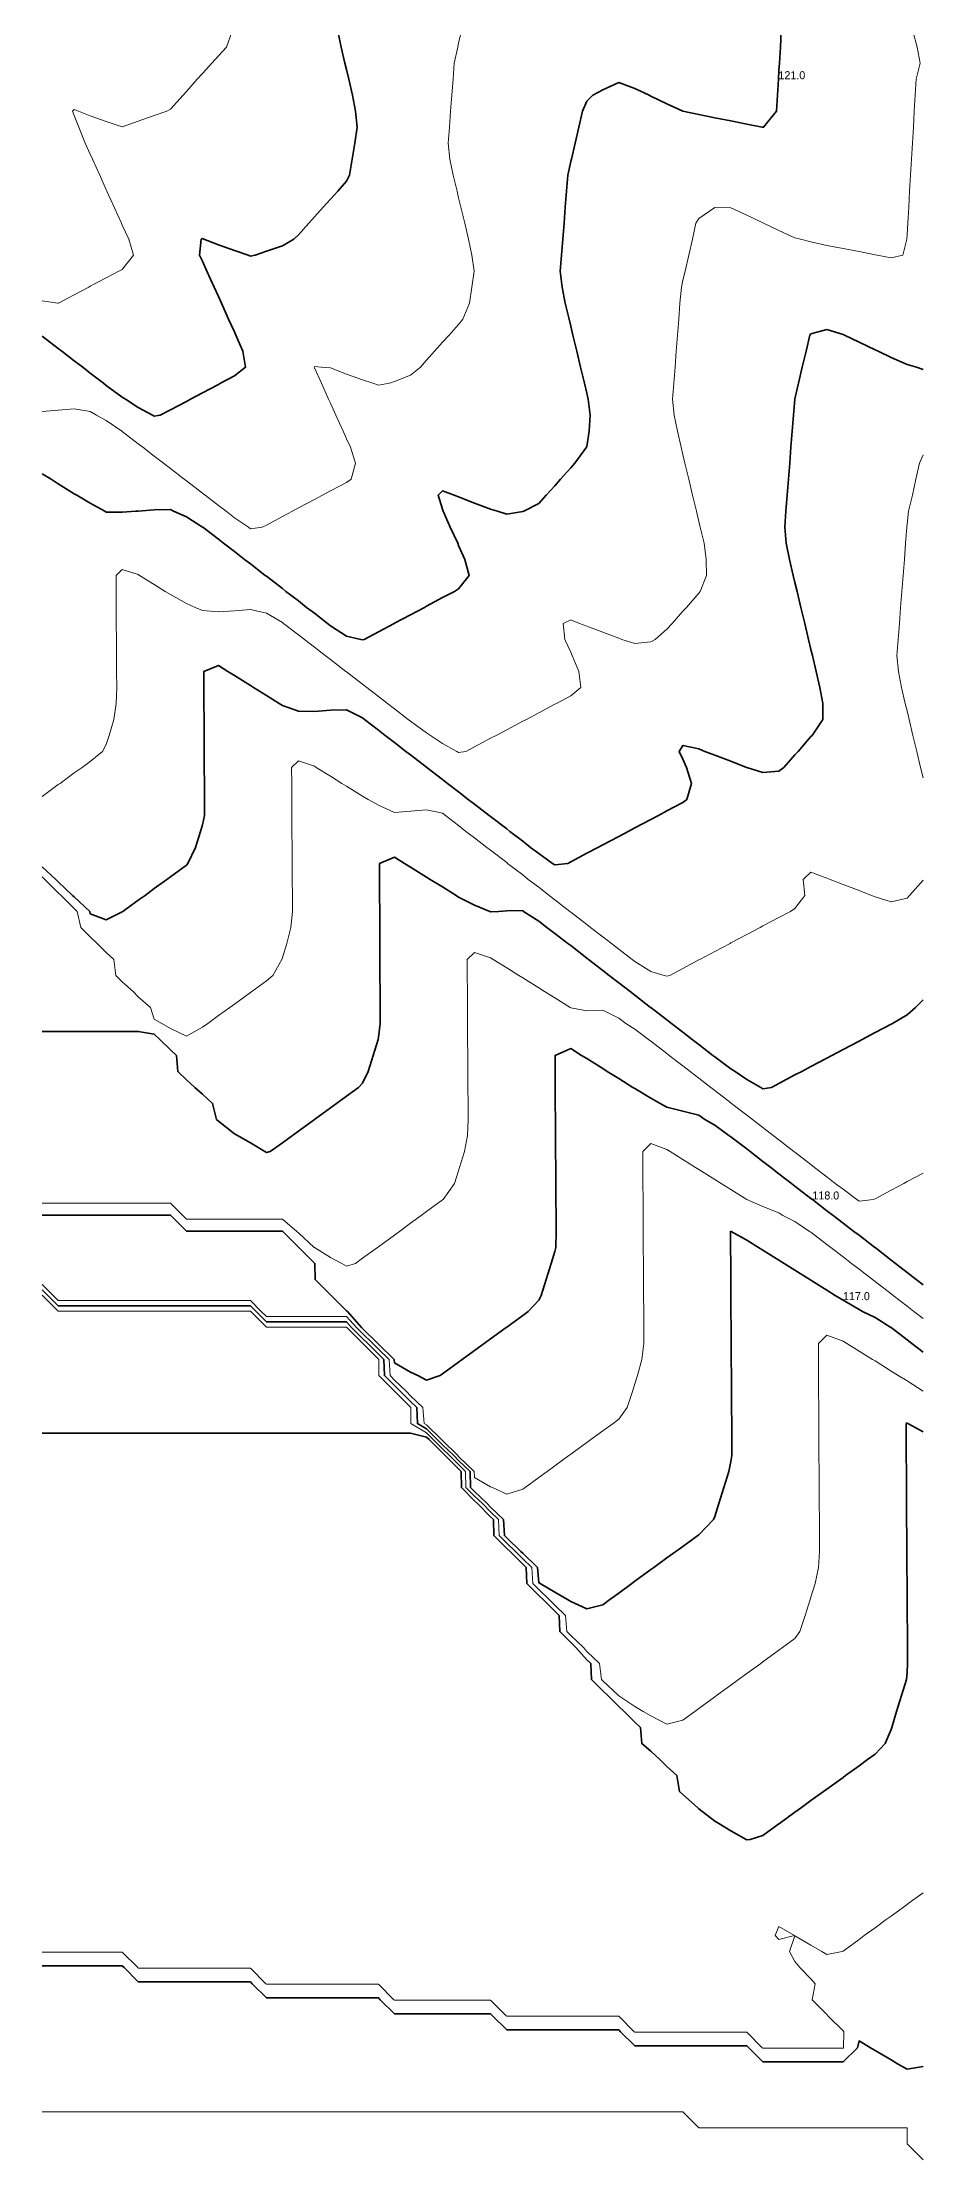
# Model space of a CAD drawing. Header units: metres. Extents: x 287882 to 288136, y 62808 to 63073.
# Drawn here: x 287968.6 to 288023.5, y 62810 to 62942.3 of the extents above; entities that cross this region are included whole.
import ezdxf

# ---------------------------------------------------------------- set-up
doc = ezdxf.new("R2010")
doc.units = ezdxf.units.M
for name, color, linetype in [('TOPO-CONT-PRIMARY', 2, 'Continuous'), ('TOPO-CONT-SECONDARY', 253, 'Continuous'), ('TOPO-CONT-TEXT', 3, 'Continuous')]:
    doc.layers.add(name, color=color, linetype=linetype)

msp = doc.modelspace()

# ---------------------------------------------------------------- linework, layer by layer
at = {"layer": 'TOPO-CONT-PRIMARY', "lineweight": 35}
for points, elevation in [([(287968.6, 62915.38), (287969.15, 62915.04), (287969.6, 62914.76), (287970.6, 62914.14), (287970.77, 62914.04), (287971.6, 62913.54), (287972.5, 62913.04), (287972.6, 62912.98), (287973.6, 62912.98), (287974.44, 62913.04), (287974.6, 62913.06), (287975.6, 62913.13), (287976.6, 62913.15), (287976.8, 62913.04), (287977.6, 62912.7), (287978.6, 62912.06), (287978.63, 62912.04), (287979.6, 62911.29), (287979.92, 62911.04), (287980.6, 62910.52), (287981.22, 62910.04), (287981.6, 62909.75), (287982.52, 62909.04), (287982.6, 62908.98), (287983.6, 62908.21), (287983.81, 62908.04), (287984.6, 62907.44), (287985.11, 62907.04), (287985.6, 62906.67), (287986.41, 62906.04), (287986.6, 62905.89), (287987.6, 62905.24), (287988.49, 62905.04), (287988.6, 62905.01), (287988.7, 62905.04), (287989.6, 62905.52), (287990.58, 62906.04), (287990.6, 62906.05), (287991.6, 62906.58), (287992.47, 62907.04), (287992.6, 62907.11), (287993.6, 62907.65), (287994.35, 62908.04), (287994.6, 62908.19), (287995.25, 62909.04), (287994.99, 62910.04), (287994.6, 62910.9), (287994.54, 62911.04), (287994.08, 62912.04), (287993.64, 62913.04), (287993.6, 62913.17), (287993.32, 62914.04), (287993.6, 62914.32), (287994.33, 62914.04), (287994.6, 62913.94), (287995.6, 62913.55), (287996.6, 62913.18), (287997.02, 62913.04), (287997.6, 62912.86), (287998.6, 62913.02), (287998.68, 62913.04), (287999.6, 62913.52), (288000.07, 62914.04), (288000.6, 62914.64), (288000.96, 62915.04), (288001.6, 62915.76), (288001.86, 62916.04), (288002.59, 62917.04), (288002.6, 62917.1), (288002.75, 62918.04), (288002.81, 62919.04), (288002.69, 62920.04), (288002.6, 62920.42), (288002.45, 62921.04), (288002.21, 62922.04), (288001.97, 62923.04), (288001.74, 62924.04), (288001.6, 62924.61), (288001.5, 62925.04), (288001.26, 62926.04), (288001.06, 62927.04), (288000.94, 62928.04), (288001.02, 62929.04), (288001.1, 62930.04), (288001.18, 62931.04), (288001.25, 62932.04), (288001.33, 62933.04), (288001.42, 62934.04), (288001.6, 62934.9), (288001.64, 62935.04), (288001.87, 62936.04), (288002.11, 62937.04), (288002.33, 62938.04), (288002.6, 62938.66), (288002.98, 62939.04), (288003.6, 62939.38), (288004.6, 62939.83), (288005.6, 62939.47), (288006.49, 62939.04), (288006.6, 62938.99), (288007.6, 62938.51), (288008.59, 62938.04), (288008.6, 62938.04), (288009.6, 62937.83), (288010.6, 62937.63), (288011.6, 62937.43), (288012.6, 62937.23), (288013.56, 62937.04), (288013.6, 62937.04), (288013.64, 62937.04), (288014.44, 62938.04), (288014.51, 62939.04), (288014.57, 62940.04), (288014.6, 62940.59), (288014.63, 62941.04), (288014.69, 62942.04), (288014.74, 62943.04)], 121), ([(287968.6, 62923.99), (287969.6, 62923.22), (287969.83, 62923.04), (287970.6, 62922.45), (287971.13, 62922.04), (287971.6, 62921.68), (287972.42, 62921.04), (287972.6, 62920.91), (287973.6, 62920.17), (287973.81, 62920.04), (287974.6, 62919.52), (287975.49, 62919.04), (287975.6, 62918.98), (287975.97, 62919.04), (287976.6, 62919.38), (287977.6, 62919.91), (287977.86, 62920.04), (287978.6, 62920.44), (287979.6, 62920.97), (287979.74, 62921.04), (287980.6, 62921.5), (287981.3, 62922.04), (287981.12, 62923.04), (287980.69, 62924.04), (287980.6, 62924.25), (287980.24, 62925.04), (287979.79, 62926.04), (287979.6, 62926.46), (287979.34, 62927.04), (287978.88, 62928.04), (287978.6, 62928.67), (287978.43, 62929.04), (287978.53, 62930.04), (287978.6, 62930.08), (287978.69, 62930.04), (287979.6, 62929.69), (287980.6, 62929.33), (287981.45, 62929.04), (287981.6, 62928.99), (287981.9, 62929.04), (287982.6, 62929.29), (287983.6, 62929.63), (287984.3, 62930.04), (287984.6, 62930.32), (287985.24, 62931.04), (287985.6, 62931.44), (287986.14, 62932.04), (287986.6, 62932.55), (287987.05, 62933.04), (287987.6, 62933.67), (287987.79, 62934.04), (287987.95, 62935.04), (287988.11, 62936.04), (287988.26, 62937.04), (287988.16, 62938.04), (287987.98, 62939.04), (287987.74, 62940.04), (287987.6, 62940.64), (287987.5, 62941.04), (287987.26, 62942.04), (287987.06, 62943.04)], 122), ([(287968.6, 62890.83), (287969.44, 62890.04), (287969.6, 62889.89), (287970.5, 62889.04), (287970.6, 62888.95), (287971.57, 62888.04), (287971.6, 62887.89), (287972.6, 62887.51), (287973.6, 62888.01), (287973.64, 62888.04), (287974.6, 62888.74), (287975.02, 62889.04), (287975.6, 62889.47), (287976.39, 62890.04), (287976.6, 62890.2), (287977.6, 62890.93), (287977.7, 62891.04), (287978.17, 62892.04), (287978.48, 62893.04), (287978.6, 62893.44), (287978.74, 62894.04), (287978.74, 62895.04), (287978.73, 62896.04), (287978.72, 62897.04), (287978.72, 62898.04), (287978.71, 62899.04), (287978.71, 62900.04), (287978.7, 62901.04), (287978.69, 62902.04), (287978.7, 62903.04), (287979.6, 62903.41), (287980.19, 62903.04), (287980.6, 62902.79), (287981.6, 62902.16), (287981.79, 62902.04), (287982.6, 62901.54), (287983.39, 62901.04), (287983.6, 62900.91), (287984.6, 62900.56), (287985.6, 62900.53), (287986.6, 62900.61), (287987.6, 62900.64), (287988.6, 62900.14), (287988.72, 62900.04), (287989.6, 62899.37), (287990.02, 62899.04), (287990.6, 62898.59), (287991.31, 62898.04), (287991.6, 62897.82), (287992.6, 62897.05), (287992.61, 62897.04), (287993.6, 62896.28), (287993.91, 62896.04), (287994.6, 62895.51), (287995.2, 62895.04), (287995.6, 62894.74), (287996.5, 62894.04), (287996.6, 62893.97), (287997.6, 62893.2), (287997.8, 62893.04), (287998.6, 62892.42), (287999.09, 62892.04), (287999.6, 62891.65), (288000.47, 62891.04), (288000.6, 62890.95), (288001.42, 62891.04), (288001.6, 62891.14), (288002.6, 62891.67), (288003.3, 62892.04), (288003.6, 62892.2), (288004.6, 62892.73), (288005.19, 62893.04), (288005.6, 62893.26), (288006.6, 62893.79), (288007.07, 62894.04), (288007.6, 62894.32), (288008.6, 62894.85), (288008.85, 62895.04), (288009.14, 62896.04), (288008.83, 62897.04), (288008.6, 62897.56), (288008.38, 62898.04), (288008.6, 62898.41), (288009.6, 62898.19), (288009.97, 62898.04), (288010.6, 62897.8), (288011.6, 62897.42), (288012.57, 62897.04), (288012.6, 62897.03), (288013.6, 62896.71), (288014.6, 62896.8), (288014.9, 62897.04), (288015.6, 62897.83), (288015.79, 62898.04), (288016.6, 62898.96), (288016.67, 62899.04), (288017.33, 62900.04), (288017.34, 62901.04), (288017.16, 62902.04), (288016.92, 62903.04), (288016.69, 62904.04), (288016.6, 62904.4), (288016.45, 62905.04), (288016.21, 62906.04), (288015.97, 62907.04), (288015.73, 62908.04), (288015.6, 62908.59), (288015.49, 62909.04), (288015.25, 62910.04), (288015.06, 62911.04), (288014.96, 62912.04), (288015.03, 62913.04), (288015.11, 62914.04), (288015.19, 62915.04), (288015.27, 62916.04), (288015.34, 62917.04), (288015.42, 62918.04), (288015.5, 62919.04), (288015.6, 62920.04), (288015.6, 62920.06), (288015.83, 62921.04), (288016.06, 62922.04), (288016.29, 62923.04), (288016.53, 62924.04), (288016.6, 62924.13), (288017.6, 62924.4), (288018.6, 62924.09), (288018.7, 62924.04), (288019.6, 62923.61), (288020.6, 62923.14), (288020.8, 62923.04), (288021.6, 62922.66), (288022.6, 62922.22), (288023.18, 62922.04), (288023.6, 62921.91)], 120), ([(287968.6, 62880.54), (287969.6, 62880.54), (287970.6, 62880.54), (287971.6, 62880.54), (287972.6, 62880.54), (287973.6, 62880.54), (287974.6, 62880.54), (287975.6, 62880.37), (287975.95, 62880.04), (287976.6, 62879.39), (287976.98, 62879.04), (287977.07, 62878.04), (287977.6, 62877.52), (287978.13, 62877.04), (287978.6, 62876.62), (287979.24, 62876.04), (287979.48, 62875.04), (287979.6, 62874.93), (287980.6, 62874.15), (287980.79, 62874.04), (287981.6, 62873.57), (287982.49, 62873.04), (287982.6, 62872.98), (287982.83, 62873.04), (287983.6, 62873.58), (287984.23, 62874.04), (287984.6, 62874.31), (287985.6, 62875.04), (287985.61, 62875.04), (287986.6, 62875.77), (287986.98, 62876.04), (287987.6, 62876.5), (287988.35, 62877.04), (287988.6, 62877.31), (287988.96, 62878.04), (287989.27, 62879.04), (287989.58, 62880.04), (287989.6, 62880.17), (287989.71, 62881.04), (287989.71, 62882.04), (287989.7, 62883.04), (287989.69, 62884.04), (287989.69, 62885.04), (287989.68, 62886.04), (287989.68, 62887.04), (287989.67, 62888.04), (287989.66, 62889.04), (287989.66, 62890.04), (287989.66, 62891.04), (287990.6, 62891.44), (287991.23, 62891.04), (287991.6, 62890.81), (287992.6, 62890.19), (287992.83, 62890.04), (287993.6, 62889.57), (287994.44, 62889.04), (287994.6, 62888.94), (287995.6, 62888.43), (287996.55, 62888.04), (287996.6, 62888.02), (287997.12, 62888.04), (287997.6, 62888.08), (287998.6, 62888.09), (287998.66, 62888.04), (287999.6, 62887.43), (288000.1, 62887.04), (288000.6, 62886.67), (288001.41, 62886.04), (288001.6, 62885.9), (288002.6, 62885.12), (288002.7, 62885.04), (288003.6, 62884.35), (288004, 62884.04), (288004.6, 62883.58), (288005.3, 62883.04), (288005.6, 62882.81), (288006.59, 62882.04), (288006.6, 62882.04), (288007.6, 62881.27), (288007.89, 62881.04), (288008.6, 62880.5), (288009.19, 62880.04), (288009.6, 62879.72), (288010.48, 62879.04), (288010.6, 62878.95), (288011.6, 62878.21), (288011.87, 62878.04), (288012.6, 62877.54), (288013.46, 62877.04), (288013.6, 62876.95), (288014.14, 62877.04), (288014.6, 62877.29), (288015.6, 62877.82), (288016.03, 62878.04), (288016.6, 62878.35), (288017.6, 62878.88), (288017.91, 62879.04), (288018.6, 62879.41), (288019.6, 62879.94), (288019.8, 62880.04), (288020.6, 62880.47), (288021.6, 62881), (288021.68, 62881.04), (288022.6, 62881.57), (288023.12, 62882.04), (288023.6, 62882.51)], 119), ([(287968.6, 62869.07), (287969.6, 62869.07), (287970.6, 62869.07), (287971.6, 62869.07), (287972.6, 62869.07), (287973.6, 62869.07), (287974.6, 62869.07), (287975.6, 62869.07), (287976.6, 62869.07), (287976.62, 62869.04), (287977.6, 62868.07), (287978.6, 62868.07), (287979.6, 62868.07), (287980.6, 62868.07), (287981.6, 62868.07), (287982.6, 62868.07), (287983.6, 62868.07), (287983.63, 62868.04), (287984.6, 62867.07), (287984.63, 62867.04), (287985.6, 62866.07), (287985.63, 62866.04), (287985.64, 62865.04), (287986.6, 62864.09), (287986.65, 62864.04), (287987.6, 62863.09), (287987.66, 62863.04), (287988.53, 62862.04), (287988.6, 62861.97), (287989.55, 62861.04), (287989.6, 62861), (287990.58, 62860.04), (287990.6, 62859.83), (287991.6, 62859.25), (287992.05, 62859.04), (287992.6, 62858.76), (287993.45, 62859.04), (287993.6, 62859.15), (287994.6, 62859.88), (287994.83, 62860.04), (287995.6, 62860.61), (287996.2, 62861.04), (287996.6, 62861.34), (287997.57, 62862.04), (287997.6, 62862.07), (287998.6, 62862.8), (287998.94, 62863.04), (287999.6, 62863.74), (287999.75, 62864.04), (288000.06, 62865.04), (288000.37, 62866.04), (288000.6, 62866.79), (288000.66, 62867.04), (288000.68, 62868.04), (288000.68, 62869.04), (288000.67, 62870.04), (288000.66, 62871.04), (288000.66, 62872.04), (288000.65, 62873.04), (288000.65, 62874.04), (288000.64, 62875.04), (288000.63, 62876.04), (288000.63, 62877.04), (288000.62, 62878.04), (288000.62, 62879.04), (288001.6, 62879.47), (288002.28, 62879.04), (288002.6, 62878.84), (288003.6, 62878.22), (288003.88, 62878.04), (288004.6, 62877.59), (288005.48, 62877.04), (288005.6, 62876.97), (288006.6, 62876.37), (288007.18, 62876.04), (288007.6, 62875.8), (288008.6, 62875.55), (288009.6, 62875.3), (288009.98, 62875.04), (288010.6, 62874.68), (288011.47, 62874.04), (288011.6, 62873.96), (288012.6, 62873.2), (288012.8, 62873.04), (288013.6, 62872.42), (288014.09, 62872.04), (288014.6, 62871.65), (288015.39, 62871.04), (288015.6, 62870.88), (288016.6, 62870.11), (288016.69, 62870.04), (288017.6, 62869.34), (288017.98, 62869.04), (288018.6, 62868.57), (288019.28, 62868.04), (288019.6, 62867.8), (288020.58, 62867.04), (288020.6, 62867.03), (288021.6, 62866.25), (288021.87, 62866.04), (288022.6, 62865.48), (288023.17, 62865.04), (288023.6, 62864.71)], 118), ([(287968.6, 62864.39), (287968.95, 62864.04), (287969.6, 62863.39), (287970.6, 62863.39), (287971.6, 62863.39), (287972.6, 62863.39), (287973.6, 62863.39), (287974.6, 62863.39), (287975.6, 62863.39), (287976.6, 62863.39), (287977.6, 62863.39), (287978.6, 62863.39), (287979.6, 62863.39), (287980.6, 62863.39), (287981.6, 62863.39), (287981.95, 62863.04), (287982.6, 62862.39), (287983.6, 62862.39), (287984.6, 62862.39), (287985.6, 62862.39), (287986.6, 62862.39), (287987.6, 62862.39), (287987.92, 62862.04), (287988.6, 62861.36), (287988.93, 62861.04), (287989.6, 62860.37), (287989.94, 62860.04), (287989.97, 62859.04), (287990.6, 62858.41), (287990.98, 62858.04), (287991.6, 62857.42), (287991.99, 62857.04), (287992.03, 62856.04), (287992.6, 62855.7), (287993.27, 62855.04), (287993.6, 62854.71), (287994.29, 62854.04), (287994.6, 62853.73), (287995.31, 62853.04), (287995.35, 62852.04), (287995.6, 62851.8), (287996.38, 62851.04), (287996.6, 62850.82), (287997.4, 62850.04), (287997.46, 62849.04), (287997.6, 62848.9), (287998.49, 62848.04), (287998.6, 62847.93), (287999.52, 62847.04), (287999.6, 62846.1), (287999.69, 62846.04), (288000.6, 62845.51), (288001.4, 62845.04), (288001.6, 62844.93), (288002.6, 62844.46), (288003.6, 62844.72), (288004.05, 62845.04), (288004.6, 62845.45), (288005.42, 62846.04), (288005.6, 62846.18), (288006.6, 62846.91), (288006.79, 62847.04), (288007.6, 62847.64), (288008.16, 62848.04), (288008.6, 62848.36), (288009.53, 62849.04), (288009.6, 62849.09), (288010.52, 62850.04), (288010.6, 62850.24), (288010.85, 62851.04), (288011.16, 62852.04), (288011.47, 62853.04), (288011.6, 62853.67), (288011.66, 62854.04), (288011.65, 62855.04), (288011.65, 62856.04), (288011.64, 62857.04), (288011.63, 62858.04), (288011.63, 62859.04), (288011.62, 62860.04), (288011.62, 62861.04), (288011.61, 62862.04), (288011.6, 62863.04), (288011.6, 62863.58), (288011.6, 62864.04), (288011.59, 62865.04), (288011.59, 62866.04), (288011.58, 62867.04), (288011.57, 62868.04), (288011.6, 62868.06), (288011.62, 62868.04), (288012.6, 62867.49), (288013.32, 62867.04), (288013.6, 62866.87), (288014.6, 62866.24), (288014.92, 62866.04), (288015.6, 62865.62), (288016.52, 62865.04), (288016.6, 62864.99), (288017.6, 62864.37), (288018.12, 62864.04), (288018.6, 62863.75), (288019.6, 62863.16), (288019.82, 62863.04), (288020.6, 62862.66), (288021.59, 62862.04), (288021.6, 62862.04), (288022.6, 62861.27), (288022.89, 62861.04), (288023.6, 62860.5)], 117), ([(287968.6, 62855.43), (287969.6, 62855.43), (287970.6, 62855.43), (287971.6, 62855.43), (287972.6, 62855.43), (287973.6, 62855.43), (287974.6, 62855.43), (287975.6, 62855.43), (287976.6, 62855.43), (287977.6, 62855.43), (287978.6, 62855.43), (287979.6, 62855.43), (287980.6, 62855.43), (287981.6, 62855.43), (287982.6, 62855.43), (287983.6, 62855.43), (287984.6, 62855.43), (287985.6, 62855.43), (287986.6, 62855.43), (287987.6, 62855.43), (287988.6, 62855.43), (287989.6, 62855.43), (287990.6, 62855.43), (287991.6, 62855.43), (287992.6, 62855.19), (287992.75, 62855.04), (287993.6, 62854.2), (287993.76, 62854.04), (287994.6, 62853.2), (287994.76, 62853.04), (287994.77, 62852.04), (287995.6, 62851.22), (287995.78, 62851.04), (287996.6, 62850.22), (287996.78, 62850.04), (287996.8, 62849.04), (287997.6, 62848.24), (287997.81, 62848.04), (287998.6, 62847.25), (287998.81, 62847.04), (287998.86, 62846.04), (287999.6, 62845.3), (287999.87, 62845.04), (288000.6, 62844.31), (288000.88, 62844.04), (288000.91, 62843.04), (288001.6, 62842.35), (288001.92, 62842.04), (288002.6, 62841.28), (288002.85, 62841.04), (288002.89, 62840.04), (288003.6, 62839.33), (288003.91, 62839.04), (288004.6, 62838.35), (288004.93, 62838.04), (288005.6, 62837.37), (288005.95, 62837.04), (288006.03, 62836.04), (288006.6, 62835.57), (288007.17, 62835.04), (288007.6, 62834.61), (288008.22, 62834.04), (288008.4, 62833.04), (288008.6, 62832.85), (288009.51, 62832.04), (288009.6, 62831.96), (288010.6, 62831.19), (288010.85, 62831.04), (288011.6, 62830.6), (288012.56, 62830.04), (288012.6, 62830.02), (288012.81, 62830.04), (288013.6, 62830.29), (288014.6, 62831.02), (288014.64, 62831.04), (288015.6, 62831.75), (288016.01, 62832.04), (288016.6, 62832.48), (288017.38, 62833.04), (288017.6, 62833.2), (288018.6, 62833.93), (288018.75, 62834.04), (288019.6, 62834.66), (288020.12, 62835.04), (288020.6, 62835.39), (288021.23, 62836.04), (288021.6, 62836.92), (288021.64, 62837.04), (288021.95, 62838.04), (288022.26, 62839.04), (288022.57, 62840.04), (288022.6, 62840.51), (288022.63, 62841.04), (288022.62, 62842.04), (288022.62, 62843.04), (288022.61, 62844.04), (288022.6, 62845.04), (288022.6, 62845.54), (288022.6, 62846.04), (288022.59, 62847.04), (288022.59, 62848.04), (288022.58, 62849.04), (288022.57, 62850.04), (288022.57, 62851.04), (288022.56, 62852.04), (288022.56, 62853.04), (288022.55, 62854.04), (288022.54, 62855.04), (288022.54, 62856.04), (288022.6, 62856.08), (288022.65, 62856.04), (288023.6, 62855.52)], 116), ([(287968.6, 62822.15), (287969.6, 62822.15), (287970.6, 62822.15), (287971.6, 62822.15), (287972.6, 62822.15), (287973.6, 62822.15), (287973.71, 62822.04), (287974.6, 62821.15), (287975.6, 62821.15), (287976.6, 62821.15), (287977.6, 62821.15), (287978.6, 62821.15), (287979.6, 62821.15), (287980.6, 62821.15), (287981.6, 62821.15), (287981.71, 62821.04), (287982.6, 62820.15), (287983.6, 62820.15), (287984.6, 62820.15), (287985.6, 62820.15), (287986.6, 62820.15), (287987.6, 62820.15), (287988.6, 62820.15), (287989.6, 62820.15), (287989.71, 62820.04), (287990.6, 62819.15), (287991.6, 62819.15), (287992.6, 62819.15), (287993.6, 62819.15), (287994.6, 62819.15), (287995.6, 62819.15), (287996.6, 62819.15), (287996.71, 62819.04), (287997.6, 62818.15), (287998.6, 62818.15), (287999.6, 62818.15), (288000.6, 62818.15), (288001.6, 62818.15), (288002.6, 62818.15), (288003.6, 62818.15), (288004.6, 62818.15), (288004.71, 62818.04), (288005.6, 62817.15), (288006.6, 62817.15), (288007.6, 62817.15), (288008.6, 62817.15), (288009.6, 62817.15), (288010.6, 62817.15), (288011.6, 62817.15), (288012.6, 62817.15), (288012.71, 62817.04), (288013.6, 62816.15), (288014.6, 62816.15), (288015.6, 62816.15), (288016.6, 62816.15), (288017.6, 62816.15), (288018.6, 62816.15), (288019.51, 62817.04), (288019.6, 62817.46), (288020.31, 62817.04), (288020.6, 62816.87), (288021.6, 62816.28), (288022.01, 62816.04), (288022.6, 62815.7), (288023.6, 62815.86)], 115)]:
    msp.add_lwpolyline(points, dxfattribs=dict(at, elevation=elevation))
at = {"layer": 'TOPO-CONT-SECONDARY', "lineweight": 13}
for points, elevation in [([(287968.6, 62895.23), (287969.6, 62895.96), (287969.72, 62896.04), (287970.6, 62896.69), (287971.09, 62897.04), (287971.6, 62897.41), (287972.36, 62898.04), (287972.6, 62898.48), (287972.77, 62899.04), (287973.08, 62900.04), (287973.22, 62901.04), (287973.25, 62902.04), (287973.24, 62903.04), (287973.24, 62904.04), (287973.23, 62905.04), (287973.22, 62906.04), (287973.22, 62907.04), (287973.21, 62908.04), (287973.21, 62909.04), (287973.6, 62909.4), (287974.6, 62909.09), (287974.67, 62909.04), (287975.6, 62908.46), (287976.27, 62908.04), (287976.6, 62907.84), (287977.6, 62907.28), (287978.15, 62907.04), (287978.6, 62906.84), (287979.6, 62906.75), (287980.6, 62906.83), (287981.6, 62906.91), (287982.6, 62906.68), (287983.6, 62906.1), (287983.67, 62906.04), (287984.6, 62905.33), (287984.97, 62905.04), (287985.6, 62904.56), (287986.27, 62904.04), (287986.6, 62903.79), (287987.56, 62903.04), (287987.6, 62903.02), (287988.6, 62902.24), (287988.86, 62902.04), (287989.6, 62901.47), (287990.16, 62901.04), (287990.6, 62900.7), (287991.45, 62900.04), (287991.6, 62899.93), (287992.6, 62899.19), (287992.84, 62899.04), (287993.6, 62898.53), (287994.48, 62898.04), (287994.6, 62897.96), (287995.06, 62898.04), (287995.6, 62898.33), (287996.6, 62898.86), (287996.94, 62899.04), (287997.6, 62899.39), (287998.6, 62899.92), (287998.83, 62900.04), (287999.6, 62900.45), (288000.6, 62900.98), (288000.71, 62901.04), (288001.6, 62901.51), (288002.22, 62902.04), (288002.1, 62903.04), (288001.68, 62904.04), (288001.6, 62904.23), (288001.23, 62905.04), (288001.12, 62906.04), (288001.6, 62906.25), (288002.15, 62906.04), (288002.6, 62905.87), (288003.6, 62905.48), (288004.6, 62905.11), (288004.79, 62905.04), (288005.6, 62904.79), (288006.6, 62904.88), (288006.88, 62905.04), (288007.6, 62905.67), (288007.93, 62906.04), (288008.6, 62906.8), (288008.82, 62907.04), (288009.6, 62907.92), (288009.69, 62908.04), (288010.07, 62909.04), (288010.06, 62910.04), (288009.93, 62911.04), (288009.69, 62912.04), (288009.6, 62912.41), (288009.45, 62913.04), (288009.21, 62914.04), (288008.97, 62915.04), (288008.73, 62916.04), (288008.6, 62916.6), (288008.49, 62917.04), (288008.26, 62918.04), (288008.06, 62919.04), (288007.95, 62920.04), (288008.03, 62921.04), (288008.11, 62922.04), (288008.18, 62923.04), (288008.26, 62924.04), (288008.34, 62925.04), (288008.41, 62926.04), (288008.51, 62927.04), (288008.6, 62927.48), (288008.74, 62928.04), (288008.97, 62929.04), (288009.2, 62930.04), (288009.42, 62931.04), (288009.6, 62931.33), (288010.6, 62932.03), (288011.6, 62932), (288012.6, 62931.54), (288013.6, 62931.06), (288013.64, 62931.04), (288014.6, 62930.59), (288015.6, 62930.13), (288015.95, 62930.04), (288016.6, 62929.87), (288017.6, 62929.66), (288018.6, 62929.47), (288019.6, 62929.27), (288020.6, 62929.07), (288020.73, 62929.04), (288021.6, 62928.87), (288022.33, 62929.04), (288022.58, 62930.04), (288022.6, 62930.33), (288022.64, 62931.04), (288022.7, 62932.04), (288022.76, 62933.04), (288022.82, 62934.04), (288022.88, 62935.04), (288022.94, 62936.04), (288023, 62937.04), (288023.05, 62938.04), (288023.11, 62939.04), (288023.17, 62940.04), (288023.41, 62941.04), (288023.22, 62942.04), (288022.95, 62943.04)], 120.5), ([(287968.6, 62919.28), (287969.6, 62919.36), (287970.6, 62919.44), (287971.6, 62919.28), (287971.98, 62919.04), (287972.6, 62918.71), (287973.57, 62918.04), (287973.6, 62918.03), (287974.6, 62917.26), (287974.88, 62917.04), (287975.6, 62916.49), (287976.17, 62916.04), (287976.6, 62915.71), (287977.47, 62915.04), (287977.6, 62914.94), (287978.6, 62914.17), (287978.77, 62914.04), (287979.6, 62913.4), (287980.08, 62913.04), (287980.6, 62912.64), (287981.48, 62912.04), (287981.6, 62911.95), (287982.33, 62912.04), (287982.6, 62912.18), (287983.6, 62912.71), (287984.22, 62913.04), (287984.6, 62913.25), (287985.6, 62913.78), (287986.1, 62914.04), (287986.6, 62914.31), (287987.6, 62914.84), (287987.9, 62915.04), (287988.16, 62916.04), (287987.84, 62917.04), (287987.6, 62917.57), (287987.39, 62918.04), (287986.94, 62919.04), (287986.6, 62919.79), (287986.48, 62920.04), (287986.03, 62921.04), (287985.6, 62922), (287985.58, 62922.04), (287985.6, 62922.08), (287986.01, 62922.04), (287986.6, 62922), (287987.6, 62921.62), (287988.6, 62921.26), (287989.24, 62921.04), (287989.6, 62920.92), (287990.29, 62921.04), (287990.6, 62921.15), (287991.6, 62921.55), (287992.22, 62922.04), (287992.6, 62922.48), (287993.1, 62923.04), (287993.6, 62923.6), (287994, 62924.04), (287994.6, 62924.71), (287994.87, 62925.04), (287995.27, 62926.04), (287995.43, 62927.04), (287995.58, 62928.04), (287995.42, 62929.04), (287995.22, 62930.04), (287994.98, 62931.04), (287994.74, 62932.04), (287994.6, 62932.62), (287994.5, 62933.04), (287994.26, 62934.04), (287994.06, 62935.04), (287993.94, 62936.04), (287994.02, 62937.04), (287994.09, 62938.04), (287994.17, 62939.04), (287994.25, 62940.04), (287994.33, 62941.04), (287994.54, 62942.04), (287994.6, 62942.31), (287994.78, 62943.04)], 121.5), ([(287968.6, 62926.2), (287969.58, 62926.04), (287969.6, 62926.04), (287969.61, 62926.04), (287970.6, 62926.57), (287971.5, 62927.04), (287971.6, 62927.1), (287972.6, 62927.63), (287973.38, 62928.04), (287973.6, 62928.16), (287974.29, 62929.04), (287974, 62930.04), (287973.6, 62930.92), (287973.54, 62931.04), (287973.09, 62932.04), (287972.64, 62933.04), (287972.6, 62933.13), (287972.19, 62934.04), (287971.74, 62935.04), (287971.6, 62935.35), (287971.28, 62936.04), (287970.89, 62937.04), (287970.6, 62937.78), (287970.5, 62938.04), (287970.6, 62938.15), (287970.87, 62938.04), (287971.6, 62937.76), (287972.6, 62937.4), (287973.6, 62937.07), (287974.6, 62937.42), (287975.6, 62937.77), (287976.39, 62938.04), (287976.6, 62938.16), (287977.39, 62939.04), (287977.6, 62939.28), (287978.28, 62940.04), (287978.6, 62940.39), (287979.19, 62941.04), (287979.6, 62941.5), (287980.1, 62942.04), (287980.46, 62943.04)], 122.5), ([(288023.6, 62896.39), (288023.44, 62897.04), (288023.2, 62898.04), (288022.97, 62899.04), (288022.73, 62900.04), (288022.6, 62900.57), (288022.49, 62901.04), (288022.25, 62902.04), (288022.06, 62903.04), (288021.96, 62904.04), (288022.04, 62905.04), (288022.12, 62906.04), (288022.2, 62907.04), (288022.27, 62908.04), (288022.35, 62909.04), (288022.43, 62910.04), (288022.5, 62911.04), (288022.58, 62912.04), (288022.6, 62912.24), (288022.69, 62913.04), (288022.93, 62914.04), (288023.15, 62915.04), (288023.38, 62916.04), (288023.6, 62916.56)], 119.5), ([(287968.6, 62890.2), (287968.77, 62890.04), (287969.6, 62889.21), (287969.78, 62889.04), (287970.6, 62888.22), (287970.79, 62888.04), (287971.01, 62887.04), (287971.6, 62886.45), (287972.04, 62886.04), (287972.6, 62885.48), (287973.08, 62885.04), (287973.2, 62884.04), (287973.6, 62883.64), (287974.27, 62883.04), (287974.6, 62882.71), (287975.36, 62882.04), (287975.6, 62881.31), (287976.06, 62881.04), (287976.6, 62880.73), (287977.6, 62880.25), (287978.6, 62880.8), (287978.94, 62881.04), (287979.6, 62881.53), (287980.31, 62882.04), (287980.6, 62882.25), (287981.6, 62882.98), (287981.68, 62883.04), (287982.6, 62883.71), (287983, 62884.04), (287983.56, 62885.04), (287983.6, 62885.16), (287983.87, 62886.04), (287984.13, 62887.04), (287984.22, 62888.04), (287984.22, 62889.04), (287984.21, 62890.04), (287984.21, 62891.04), (287984.2, 62892.04), (287984.19, 62893.04), (287984.19, 62894.04), (287984.18, 62895.04), (287984.18, 62896.04), (287984.17, 62897.04), (287984.6, 62897.44), (287985.6, 62897.11), (287985.71, 62897.04), (287986.6, 62896.49), (287987.31, 62896.04), (287987.6, 62895.86), (287988.6, 62895.25), (287988.96, 62895.04), (287989.6, 62894.67), (287990.6, 62894.23), (287991.6, 62894.31), (287992.6, 62894.38), (287993.6, 62894.17), (287993.77, 62894.04), (287994.6, 62893.4), (287995.06, 62893.04), (287995.6, 62892.63), (287996.36, 62892.04), (287996.6, 62891.86), (287997.6, 62891.09), (287997.66, 62891.04), (287998.6, 62890.32), (287998.95, 62890.04), (287999.6, 62889.55), (288000.25, 62889.04), (288000.6, 62888.77), (288001.55, 62888.04), (288001.6, 62888), (288002.6, 62887.23), (288002.84, 62887.04), (288003.6, 62886.46), (288004.14, 62886.04), (288004.6, 62885.69), (288005.44, 62885.04), (288005.6, 62884.92), (288006.6, 62884.28), (288007.44, 62884.04), (288007.6, 62883.99), (288007.78, 62884.04), (288008.6, 62884.48), (288009.6, 62885.01), (288009.67, 62885.04), (288010.6, 62885.54), (288011.55, 62886.04), (288011.6, 62886.07), (288012.6, 62886.6), (288013.43, 62887.04), (288013.6, 62887.13), (288014.6, 62887.66), (288015.32, 62888.04), (288015.6, 62888.22), (288016.21, 62889.04), (288016.11, 62890.04), (288016.6, 62890.5), (288017.6, 62890.12), (288017.79, 62890.04), (288018.6, 62889.73), (288019.6, 62889.35), (288020.38, 62889.04), (288020.6, 62888.96), (288021.6, 62888.64), (288022.6, 62888.87), (288022.76, 62889.04), (288023.6, 62889.99)], 119.5), ([(287968.6, 62869.82), (287969.6, 62869.82), (287970.6, 62869.82), (287971.6, 62869.82), (287972.6, 62869.82), (287973.6, 62869.82), (287974.6, 62869.82), (287975.6, 62869.82), (287976.6, 62869.82), (287977.37, 62869.04), (287977.6, 62868.82), (287978.6, 62868.82), (287979.6, 62868.82), (287980.6, 62868.82), (287981.6, 62868.82), (287982.6, 62868.82), (287983.6, 62868.82), (287984.5, 62868.04), (287984.6, 62867.95), (287985.59, 62867.04), (287985.6, 62867.03), (287986.6, 62866.41), (287987.3, 62866.04), (287987.6, 62865.87), (287988.16, 62866.04), (287988.6, 62866.37), (287989.53, 62867.04), (287989.6, 62867.09), (287990.6, 62867.82), (287990.9, 62868.04), (287991.6, 62868.55), (287992.27, 62869.04), (287992.6, 62869.28), (287993.6, 62870.01), (287993.64, 62870.04), (287994.35, 62871.04), (287994.6, 62871.84), (287994.66, 62872.04), (287994.97, 62873.04), (287995.15, 62874.04), (287995.19, 62875.04), (287995.19, 62876.04), (287995.18, 62877.04), (287995.18, 62878.04), (287995.17, 62879.04), (287995.16, 62880.04), (287995.16, 62881.04), (287995.15, 62882.04), (287995.15, 62883.04), (287995.14, 62884.04), (287995.13, 62885.04), (287995.6, 62885.48), (287996.6, 62885.14), (287996.76, 62885.04), (287997.6, 62884.52), (287998.36, 62884.04), (287998.6, 62883.89), (287999.6, 62883.27), (287999.96, 62883.04), (288000.6, 62882.64), (288001.56, 62882.04), (288001.6, 62882.02), (288002.6, 62881.82), (288003.6, 62881.86), (288004.6, 62881.37), (288005.05, 62881.04), (288005.6, 62880.69), (288006.45, 62880.04), (288006.6, 62879.93), (288007.6, 62879.16), (288007.75, 62879.04), (288008.6, 62878.39), (288009.05, 62878.04), (288009.6, 62877.62), (288010.34, 62877.04), (288010.6, 62876.85), (288011.6, 62876.07), (288011.64, 62876.04), (288012.6, 62875.3), (288012.94, 62875.04), (288013.6, 62874.53), (288014.23, 62874.04), (288014.6, 62873.76), (288015.53, 62873.04), (288015.6, 62872.99), (288016.6, 62872.22), (288016.83, 62872.04), (288017.6, 62871.45), (288018.12, 62871.04), (288018.6, 62870.68), (288019.47, 62870.04), (288019.6, 62869.94), (288020.5, 62870.04), (288020.6, 62870.09), (288021.6, 62870.63), (288022.39, 62871.04), (288022.6, 62871.16), (288023.6, 62871.69)], 118.5), ([(287968.6, 62864.72), (287969.28, 62864.04), (287969.6, 62863.72), (287970.6, 62863.72), (287971.6, 62863.72), (287972.6, 62863.72), (287973.6, 62863.72), (287974.6, 62863.72), (287975.6, 62863.72), (287976.6, 62863.72), (287977.6, 62863.72), (287978.6, 62863.72), (287979.6, 62863.72), (287980.6, 62863.72), (287981.6, 62863.72), (287982.28, 62863.04), (287982.6, 62862.72), (287983.6, 62862.72), (287984.6, 62862.72), (287985.6, 62862.72), (287986.6, 62862.72), (287987.6, 62862.72), (287988.22, 62862.04), (287988.6, 62861.67), (287989.24, 62861.04), (287989.6, 62860.68), (287990.26, 62860.04), (287990.32, 62859.04), (287990.6, 62858.76), (287991.34, 62858.04), (287991.6, 62857.78), (287992.37, 62857.04), (287992.44, 62856.04), (287992.6, 62855.95), (287993.53, 62855.04), (287993.6, 62854.97), (287994.55, 62854.04), (287994.6, 62853.99), (287995.58, 62853.04), (287995.6, 62852.67), (287996.6, 62852.09), (287996.71, 62852.04), (287997.6, 62851.63), (287998.6, 62851.93), (287998.75, 62852.04), (287999.6, 62852.66), (288000.12, 62853.04), (288000.6, 62853.39), (288001.49, 62854.04), (288001.6, 62854.12), (288002.6, 62854.85), (288002.86, 62855.04), (288003.6, 62855.58), (288004.24, 62856.04), (288004.6, 62856.31), (288005.13, 62857.04), (288005.45, 62858.04), (288005.6, 62858.52), (288005.76, 62859.04), (288006.04, 62860.04), (288006.17, 62861.04), (288006.16, 62862.04), (288006.16, 62863.04), (288006.15, 62864.04), (288006.15, 62865.04), (288006.14, 62866.04), (288006.13, 62867.04), (288006.13, 62868.04), (288006.12, 62869.04), (288006.12, 62870.04), (288006.11, 62871.04), (288006.1, 62872.04), (288006.1, 62873.04), (288006.6, 62873.53), (288007.6, 62873.17), (288007.8, 62873.04), (288008.6, 62872.54), (288009.4, 62872.04), (288009.6, 62871.92), (288010.6, 62871.29), (288011, 62871.04), (288011.6, 62870.67), (288012.6, 62870.04), (288012.6, 62870.04), (288013.6, 62869.6), (288014.6, 62869.2), (288014.85, 62869.04), (288015.6, 62868.66), (288016.51, 62868.04), (288016.6, 62867.99), (288017.6, 62867.23), (288017.84, 62867.04), (288018.6, 62866.46), (288019.14, 62866.04), (288019.6, 62865.69), (288020.44, 62865.04), (288020.6, 62864.92), (288021.6, 62864.15), (288021.73, 62864.04), (288022.6, 62863.38), (288023.03, 62863.04), (288023.6, 62862.6)], 117.5), ([(287968.6, 62864.06), (287968.62, 62864.04), (287969.6, 62863.06), (287970.6, 62863.06), (287971.6, 62863.06), (287972.6, 62863.06), (287973.6, 62863.06), (287974.6, 62863.06), (287975.6, 62863.06), (287976.6, 62863.06), (287977.6, 62863.06), (287978.6, 62863.06), (287979.6, 62863.06), (287980.6, 62863.06), (287981.6, 62863.06), (287981.62, 62863.04), (287982.6, 62862.06), (287983.6, 62862.06), (287984.6, 62862.06), (287985.6, 62862.06), (287986.6, 62862.06), (287987.6, 62862.06), (287987.62, 62862.04), (287988.6, 62861.06), (287988.62, 62861.04), (287989.6, 62860.06), (287989.62, 62860.04), (287989.62, 62859.04), (287990.6, 62858.06), (287990.62, 62858.04), (287991.6, 62857.06), (287991.62, 62857.04), (287991.62, 62856.04), (287992.6, 62855.45), (287993.01, 62855.04), (287993.6, 62854.46), (287994.02, 62854.04), (287994.6, 62853.47), (287995.03, 62853.04), (287995.06, 62852.04), (287995.6, 62851.51), (287996.08, 62851.04), (287996.6, 62850.52), (287997.09, 62850.04), (287997.13, 62849.04), (287997.6, 62848.57), (287998.15, 62848.04), (287998.6, 62847.59), (287999.17, 62847.04), (287999.23, 62846.04), (287999.6, 62845.68), (288000.26, 62845.04), (288000.6, 62844.7), (288001.28, 62844.04), (288001.35, 62843.04), (288001.6, 62842.8), (288002.39, 62842.04), (288002.6, 62841.8), (288003.4, 62841.04), (288003.52, 62840.04), (288003.6, 62839.97), (288004.58, 62839.04), (288004.6, 62839.03), (288005.6, 62838.35), (288006.13, 62838.04), (288006.6, 62837.77), (288007.6, 62837.26), (288008.6, 62837.5), (288009.34, 62838.04), (288009.6, 62838.23), (288010.6, 62838.96), (288010.71, 62839.04), (288011.6, 62839.69), (288012.08, 62840.04), (288012.6, 62840.42), (288013.46, 62841.04), (288013.6, 62841.15), (288014.6, 62841.88), (288014.83, 62842.04), (288015.6, 62842.61), (288015.91, 62843.04), (288016.24, 62844.04), (288016.55, 62845.04), (288016.6, 62845.19), (288016.86, 62846.04), (288017.08, 62847.04), (288017.14, 62848.04), (288017.13, 62849.04), (288017.13, 62850.04), (288017.12, 62851.04), (288017.12, 62852.04), (288017.11, 62853.04), (288017.1, 62854.04), (288017.1, 62855.04), (288017.09, 62856.04), (288017.09, 62857.04), (288017.08, 62858.04), (288017.07, 62859.04), (288017.07, 62860.04), (288017.06, 62861.04), (288017.6, 62861.57), (288018.6, 62861.19), (288018.84, 62861.04), (288019.6, 62860.57), (288020.44, 62860.04), (288020.6, 62859.95), (288021.6, 62859.32), (288022.04, 62859.04), (288022.6, 62858.7), (288023.6, 62858.07)], 116.5), ([(287968.6, 62823), (287969.6, 62823), (287970.6, 62823), (287971.6, 62823), (287972.6, 62823), (287973.6, 62823), (287974.56, 62822.04), (287974.6, 62822), (287975.6, 62822), (287976.6, 62822), (287977.6, 62822), (287978.6, 62822), (287979.6, 62822), (287980.6, 62822), (287981.6, 62822), (287982.56, 62821.04), (287982.6, 62821), (287983.6, 62821), (287984.6, 62821), (287985.6, 62821), (287986.6, 62821), (287987.6, 62821), (287988.6, 62821), (287989.6, 62821), (287990.56, 62820.04), (287990.6, 62820), (287991.6, 62820), (287992.6, 62820), (287993.6, 62820), (287994.6, 62820), (287995.6, 62820), (287996.6, 62820), (287997.56, 62819.04), (287997.6, 62819), (287998.6, 62819), (287999.6, 62819), (288000.6, 62819), (288001.6, 62819), (288002.6, 62819), (288003.6, 62819), (288004.6, 62819), (288005.56, 62818.04), (288005.6, 62818), (288006.6, 62818), (288007.6, 62818), (288008.6, 62818), (288009.6, 62818), (288010.6, 62818), (288011.6, 62818), (288012.6, 62818), (288013.56, 62817.04), (288013.6, 62817), (288014.6, 62817), (288015.6, 62817), (288016.6, 62817), (288017.6, 62817), (288018.6, 62817), (288018.64, 62817.04), (288018.66, 62818.04), (288018.6, 62818.1), (288017.66, 62819.04), (288017.6, 62819.11), (288016.67, 62820.04), (288016.86, 62821.04), (288016.6, 62821.35), (288015.91, 62822.04), (288015.6, 62822.43), (288015.26, 62823.04), (288015.6, 62824.03), (288016.6, 62823.44), (288017.28, 62823.04), (288017.6, 62822.86), (288018.54, 62823.04), (288018.6, 62823.07), (288019.6, 62823.8), (288019.93, 62824.04), (288020.6, 62824.53), (288021.3, 62825.04), (288021.6, 62825.26), (288022.6, 62825.99), (288022.67, 62826.04), (288023.6, 62826.72)], 115.5), ([(288014.6, 62823.81), (288014.37, 62824.04), (288014.6, 62824.62), (288015.58, 62824.04), (288014.6, 62823.81)], 115.5), ([(287968.6, 62813.04), (287969.6, 62813.04), (287970.6, 62813.04), (287971.6, 62813.04), (287972.6, 62813.04), (287973.6, 62813.04), (287974.6, 62813.04), (287975.6, 62813.04), (287976.6, 62813.04), (287977.6, 62813.04), (287978.6, 62813.04), (287979.6, 62813.04), (287980.6, 62813.04), (287981.6, 62813.04), (287982.6, 62813.04), (287983.6, 62813.04), (287984.6, 62813.04), (287985.6, 62813.04), (287986.6, 62813.04), (287987.6, 62813.04), (287988.6, 62813.04), (287989.6, 62813.04), (287990.6, 62813.04), (287991.6, 62813.04), (287992.6, 62813.04), (287993.6, 62813.04), (287994.6, 62813.04), (287995.6, 62813.04), (287996.6, 62813.04), (287997.6, 62813.04), (287998.6, 62813.04), (287999.6, 62813.04), (288000.6, 62813.04), (288001.6, 62813.04), (288002.6, 62813.04), (288003.6, 62813.04), (288004.6, 62813.04), (288005.6, 62813.04), (288006.6, 62813.04), (288007.6, 62813.04), (288008.6, 62813.04), (288008.6, 62813.04), (288009.6, 62812.04), (288010.6, 62812.04), (288011.6, 62812.04), (288012.6, 62812.04), (288013.6, 62812.04), (288014.6, 62812.04), (288015.6, 62812.04), (288016.6, 62812.04), (288017.6, 62812.04), (288018.6, 62812.04), (288019.6, 62812.04), (288020.6, 62812.04), (288021.6, 62812.04), (288022.6, 62812.04), (288022.6, 62812.04), (288022.6, 62811.04), (288023.6, 62810.04)], 114.5)]:
    msp.add_lwpolyline(points, dxfattribs=dict(at, elevation=elevation))

# ---------------------------------------------------------------- texts
at = {"layer": 'TOPO-CONT-TEXT'}
for s, p in [('121.0', (288014.57, 62940.04)), ('118.0', (288016.69, 62870.04)), ('117.0', (288018.6, 62863.75))]:
    msp.add_text(s, height=0.5, dxfattribs=at).set_placement(p)

doc.saveas('drawing.dxf')
